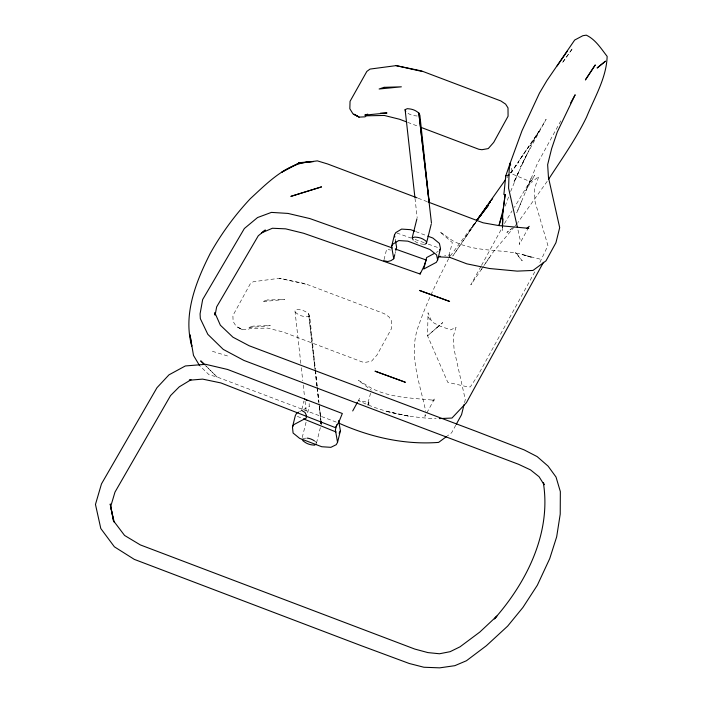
<?xml version="1.0" encoding="UTF-8"?>
<svg xmlns="http://www.w3.org/2000/svg" width="703" height="703" viewBox="0 0 703 703"><rect width="100%" height="100%" fill="white"/><g stroke="black" fill="none" stroke-linecap="round" stroke-linejoin="round"><path stroke-width="0.53" stroke-dasharray="3.52 2.64" d="M502.364 227.148L502.276 230.347L502.469 227.218M464.542 402.634L465.298 399.629L454.085 349.479L453.25 336.614L456.036 327.238L450.72 329.883L439.797 326.043L431.844 321.886L428.03 312.782L427.565 335.832L447.767 382.318L467.39 386.835L470.325 386.94L478.058 375.2L535.449 270.655M425.218 414.339L424.902 416.422L434.841 398.302L432.283 400.473L434.375 400.288C413.162 397.986 391.132 398.118 371.597 388.302L358.24 380.209L371.298 390.218M449.595 256.78L449.894 254.864L444.656 255.672M301.859 409.366L303.942 401.026M307.668 412.74L309.232 406.483L309.153 403.584M302.228 437.565L306.183 421.712M316.526 442.969L320.48 427.125M384.031 259.679L386.624 249.249L390.64 250.057M395.051 253.546L395.578 251.463M370.543 393.267L367.397 405.148L368.864 402.476L358.425 400.552C382.608 412.564 409.348 417.45 436.159 418.733M448.98 255.549L452.328 242.605L439.753 231.709L452.627 240.69C477.469 254.117 506.837 247.324 532.505 257.649L521.969 254.565L542.329 259.697M505.193 206.067L508.805 196.357M510.65 191.471L519.253 170.513L513.656 182.745L526.679 154.88L546.117 119.308L530.413 145.758L539.052 131.373L519.552 160.047L539.052 131.373M560.818 120.898L537.338 163.667L516.749 212.816L521.89 200.408M530.897 178.448L525.756 190.856L534.658 175.39L526.758 186.743L514.403 207.359M526.679 154.88L520.624 166.936L530.598 147.173M448.663 258.607C437.793 280.049 426.949 301.605 419.085 324.373C407.547 353.319 419.858 382.529 425.693 411.229M539.878 262.474L547.927 245.567L535.106 201.866L534.28 189.002L538.85 176.365L531.74 182.27L512.865 174.274L511.406 168.175M357.959 401.404L360.05 397.582M480.975 266.349L470.825 284.847L483.523 266.305M481.502 265.391L502.39 227.35M504.473 223.545L512.1 210.795M528.718 227.289L519.297 244.451L520.079 239.257L517.689 228.624M455.781 425.174L451.598 432.802L447.266 436.001M470.342 230.127L452.776 256.05L477.003 220.76L471.722 227.781L476.142 221.559M514.455 226.726L493.849 251.191L484.121 265.409M481.107 269.908L483.4 266.437M483.972 265.567L490.843 255.154M547.206 181.33L517.839 222.552M510.73 172.894L529.113 146.004M465.606 236.973L476.388 221.41M450.324 255.962L475.931 221.41M471.722 227.781L476.107 221.638M510.765 172.982L518.902 161.716L510.606 172.841M506.784 177.973L508.058 176.26M515.114 225.768L517.215 223.422M512.645 227.772L506.889 232.465L511.274 229.02M436.299 252.403L438.241 251.375M299.54 411.65L302.448 410.095M303.415 409.585L309.232 406.483M300.822 363.389L294.909 310.41L297.105 309.443L299.742 309.724A11.318 7.575 14 0 1 306.657 312.343L308.635 313.81L309.663 315.99L315.41 369.426M309.663 315.99L307.009 316.781L304.373 316.499A11.318 7.575 14 0 1 297.457 313.881L295.48 312.413L294.909 310.41M302.852 438.356L307.255 438.11M242.421 329.76L248.247 329.487L249.837 328.459L267.588 328.108L282.791 331.904L362.098 361.913L365.191 362.37L371.527 361.237L377.001 355.015L391.343 328.872L391.281 320.559L388.9 316.781L384.11 313.6L304.803 283.581L279.381 278.274L253.291 281.736L250.127 284.065L232.895 315.577L233.106 321.403L236.217 326.438L242.421 329.76L237.306 326.939L241.718 329.373M417.213 116.004L414.585 115.723A11.318 7.575 14 0 1 407.661 113.104L405.684 111.636M423.856 244.301L422.099 244.117A11.318 7.575 14 0 1 415.183 241.498L413.206 240.031M305.462 284.135L279.381 278.274L282.527 278.986M212.385 351.289L229.248 356.5M396.773 232.983L411.018 238.027M415.086 239.468L424.234 242.711M428.303 244.152L438.479 247.764M407.652 122.331L418.839 126.558M418.162 198.237L427.116 201.62M415.763 231.586L426.835 235.769M336.289 422.116L217.078 377.001L209.055 374.752L199.511 365.534M297.369 416.396L302.457 418.443M314.171 440.728L316.157 442.196L316.262 444.032M205.961 365.911L217.078 377.001L205.381 365.481M428.162 317.229L431.844 321.886M395.174 239.09L395.534 241.147M315.023 369.049L308.635 313.81L315.014 369.426M315.146 370.13L317.027 386.378M317.15 387.458L318.907 402.626M319.03 403.707L321.034 421.035M315.137 370.516L317.018 386.87M317.141 387.968L318.767 402.142M319.267 406.501L320.893 420.684M415.007 198.308L417.178 217.772M301.306 367.722L302.747 380.692M303.23 385.024L304.557 396.914M305.04 401.237L306.13 410.974M315.524 370.516L317.281 386.878M317.396 387.968L318.925 402.142M319.39 406.501L320.911 420.684M368.864 402.476L368.776 404.998L368.864 402.476M572.145 49.025L562.04 63.244L572.145 49.025M437.257 327.308L427.565 335.832L442.732 322.598L437.257 327.308M267.351 299.996L262.395 301.649L284.636 299.478L267.351 299.996M253.001 326.13L248.045 327.791L270.286 325.612L253.001 326.13M408.548 416.132L385.464 411.15L408.548 416.132M517.215 254.214L515.404 252.676L522.215 260.848L517.215 254.214"/><path stroke-width="1.05" d="M214.784 314.821L214.802 312.659L220.364 325.208L232.957 337.203L249.17 345.762L476.274 431.378L524.13 449.885L537.154 456.607L548.076 466.115L556.02 477.021L560.344 491.582L560.221 514.13L556.671 536.82L549.737 558.586L537.347 585.221L522.891 607.489L507.654 626.118L486.397 645.706L466.44 660.75L454.823 665.679L439.709 667.85L423.891 667.244L409.243 663.491L361.131 645.644L134.282 559.368L114.378 546.802L100.801 528.524L95.467 504.429L101.478 483.892L156.98 387.704L168.966 374.857L185.346 365.955L205.671 364.312L227.596 369.47L342.326 413.505L338.784 422.231L335.393 427.626L220.918 382.942L202.605 379.11L189.511 380.218M502.39 226.085L502.724 213.299L505.167 194.459L502.724 213.299M502.531 226.173L502.979 218.87M503.875 194.511L505.765 175.855L510.193 163.096L521.995 130.74L539.447 93.139L546.916 80.546L574.676 40.045L582.849 35.712L586.284 35.15C595.564 39.517 601.056 48.595 607.146 56.381C606.487 77.954 594.51 97.489 586.557 117.129C575.906 139.124 561.679 159.089 548.41 179.529M215.144 314.962L216.656 306.877L258.282 235.777L265.33 230.03L261.525 232.904L272.421 228.255L285.629 228.844L303.617 233.264L420.139 274.029L420.35 272.694M338.609 420.596L340.41 430.842L337.554 442.31L336.245 444.691L330.902 447.328L321.763 446.739L299.627 438.364L293.089 433.022L292.474 427.046L295.33 415.57L296.64 413.197L298.573 412.169M336.693 424.805L335.393 430.016L337.554 442.31M383.768 260.725L387.784 261.525L391.07 260.62L393.75 258.766L391.597 246.472L394.453 234.995L395.754 232.623L401.598 229.09L410.737 229.679L414.761 231.199M393.75 258.766L394.796 254.591M395.833 250.417L396.615 247.289L395.534 241.147M413.206 240.031L412.169 237.842L416.914 218.826M424.726 244.389L426.466 243.256L431.211 224.239M434.366 253.44L426.616 257.57L423.751 269.038L436.352 262.333L437.653 259.952L440.509 248.484L439.401 243.396L432.872 238.053L427.837 236.155M464.042 404.647L461.546 414.682L456.309 424.217M503.12 209.828L498.989 225.487L502.188 215.171M420.139 274.029L424.085 266.059L426.159 260.005L395.288 249.011M292.474 427.046L293.775 424.665L306.367 417.96L306.288 415.06L304.961 412.406L301.605 410.411M391.597 246.472L392.898 244.09L398.733 240.558L407.881 241.155L430.008 249.53L436.545 254.873L437.653 259.952M339.11 433.215L340.41 430.842M439.639 250.066L440.509 248.484M352.713 410.947L357.432 402.353M570.651 102.972L575.159 94.764L557.338 131.83L551.67 148.518L547.646 164.651L548.472 177.516L559.685 227.658L555.932 242.72L545.994 260.839L532.997 270.435L517.188 271.121L489.578 268.52L466.854 263.845L449.797 257.386L438.364 256.85M543.481 262.281L466.397 402.714L451.976 418.048L439.322 418.593M557.11 65.968L567.4 51.029M479.42 217.157L481.827 213.563L476.775 220.672M476.933 220.013L505.501 179.687M476.739 220.76L482.381 212.868M483.638 211.111L487.399 205.847M489.279 203.211L490.536 201.453M483.699 210.953L487.443 205.742M489.314 203.132L490.553 201.392L489.288 203.114M487.407 205.715L484.903 209.178L487.487 205.627M491.362 200.311L492.654 198.536M477.012 220.083L488.752 204.793L479.095 217.227M496.336 616.716L494.341 618.93C526.767 582.242 551.486 532.707 543.331 482.671M497.003 615.977L479.815 632.067L460.026 646.822L450.122 651.681L439.507 653.764L427.899 652.595L414.796 649.071L140.292 544.895L124.572 535.449L113.517 520.844L110.23 504.139L113.517 520.844M529.236 226.34L526.679 228.51L528.77 228.326L498.682 225.566L483.058 222.789L428.101 201.998M446.405 436.642L438.61 442.398C404.111 445.025 369.655 437.002 338.301 422.881M316.262 444.032L314.522 445.166L311.895 444.885A11.318 7.575 14 0 1 304.979 442.266L302.993 440.799L302.308 439.349M414.884 197.227L405.121 109.633L407.318 108.666L409.946 108.947A11.318 7.575 14 0 1 416.861 111.566L418.847 113.034L419.876 115.213L429.243 202.455M367.748 114.141L364.769 115.134L387.01 112.963L380.534 113.157M412.169 237.842L414.832 237.06L417.468 237.342A11.318 7.575 14 0 1 424.384 239.951L426.361 241.419L426.466 243.256M505.765 175.855L509.051 174.95M189.3 380.112L191.058 379.717L179.247 386.852L170.574 395.561L114.984 492.109L110.643 506.67L114.273 522.355M438.373 256.639L440.465 256.323M420.869 127.331L478.822 149.264L481.915 149.713L488.26 148.588L493.726 142.358L508.076 116.223L508.005 107.902L505.624 104.132L500.835 100.942L421.528 70.924L396.105 65.625L370.015 69.087L366.852 71.407L350.05 101.329L349.83 108.754L352.941 113.781L359.145 117.111L364.971 116.839L366.571 115.802L384.313 115.459L399.515 119.246L406.633 121.944M313.468 161.593C287.668 161.76 268.142 182.341 250.382 198.624C234.872 215.162 221.383 233.598 210.267 253.361C196.005 281.508 182.903 314.232 191.761 346.113L190.012 334.804L193.483 355.393L199.511 365.534M313.538 161.479L299.742 162.657L298.309 163.386L317.343 160.864L327.66 163.984L417.16 197.851M396.105 65.625L422.195 71.478M392.204 247.913L309.882 218.58L287.958 213.422L271.411 212.394L257.544 217.552L244.363 228.51L202.666 299.548L200.074 313.854L200.337 318.644L207.824 334.338L223.273 349.409L243.915 360.428L518.586 464.305L530.545 469.912L539.06 476.713L544.122 484.736L543.533 482.706M303.476 418.856L336.052 431.985M358.442 116.716L354.031 114.29L359.145 117.111M304.461 398.944L306.983 400.438M204.459 364.47L200.698 360.876L204.599 364.708M449.595 256.78L449.797 257.386M405.121 109.633L405.684 111.636M510.677 165.126L510.193 163.096L509.192 169.616L508.585 188.228L517.452 227.561M394.453 234.995L394.814 237.043M429.094 202.455L418.847 113.034L431.475 223.176M321.016 421.774L321.262 423.953L321.157 422.116M321.034 421.774L321.262 423.953M307.255 438.11A11.318 7.575 14 0 1 314.171 440.728M595.177 65.071L585.45 79.826L595.177 65.071M605.432 61.231L597.207 67.919L605.432 61.231M284.302 170.644L281.921 172.094L299.742 162.657L284.302 170.644M384.075 87.339L379.119 89L401.36 86.82L384.075 87.339M321.412 186.919L291.016 196.33L321.412 186.919M449.569 301.42L419.506 290.436L449.569 301.42M405.227 382.204L375.165 371.219L405.227 382.204"/></g></svg>
